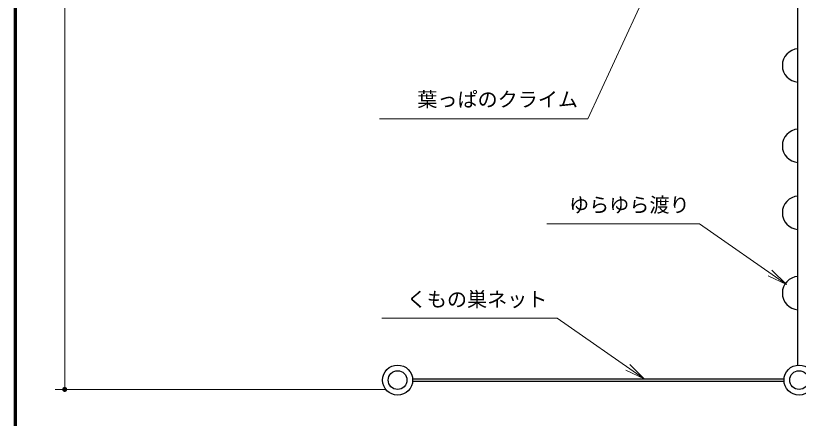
# Model space of a CAD drawing. Units: millimetres at full size, sheet at 1:60; details may follow other scales. Extents: x 900 to 24300, y 900 to 16920.
# Drawn here: x 900 to 6749, y 8910 to 11918 of the extents above; entities that cross this region are included whole.
import ezdxf
from ezdxf.enums import TextEntityAlignment as Align

# ---------------------------------------------------------------- set-up
doc = ezdxf.new("R2010")
doc.units = ezdxf.units.MM
doc.header["$LTSCALE"] = 60
for name, color, linetype, lineweight in [('D-STR-1', 1, 'Continuous', 25), ('D-STR-DIM', 7, 'Continuous', 13), ('D-STR-HTXT', 7, 'Continuous', 13), ('D-TTL', 7, 'Continuous', 70)]:
    doc.layers.add(name, color=color, linetype=linetype, lineweight=lineweight)
doc.styles.add('ＭＳ ゴシック', font='')
doc.styles.get('ＭＳ ゴシック').set_extended_font_data('MS Gothic')

# ---------------------------------------------------------------- blocks, each defined once
blk = doc.blocks.new('filled_dot')
at = {"color": 0, "linetype": 'Continuous', "lineweight": -2, "const_width": 1.25}
blk.add_lwpolyline([(-0.625, 0, 1), (0.625, 0, 1)], format="xyb", close=True, dxfattribs=at)
blk = doc.blocks.new('open_arrow')
at = {"color": 0, "linetype": 'Continuous', "lineweight": -2}
blk.add_lwpolyline([(7.5, 1.25), (0, 0), (7.5, -1.25)], dxfattribs=at)

msp = doc.modelspace()

# ---------------------------------------------------------------- linework, layer by layer
at = {"layer": 'D-STR-1'}
for p, q in [((6745.2, 9307.86), (6745.2, 12152.09)), ((3866.34, 9204.72), (6642.06, 9204.72)), ((3866.34, 9186.72), (6642.06, 9186.72))]:
    msp.add_line(p, q, dxfattribs=at)
for centre, radius in [((3754.2, 9195.72), 112.5), ((6754.2, 9195.72), 112.5), ((3754.2, 9195.72), 69.9), ((6754.2, 9195.72), 69.9)]:
    msp.add_circle(centre, radius, dxfattribs=at)
for centre in [(6754.2, 11545.72), (6754.2, 10945.72), (6754.2, 10445.72), (6754.2, 9845.72)]:
    msp.add_arc(centre, 125, 94.12887, 265.87113, dxfattribs=at)
at = {"layer": 'D-STR-DIM'}
for p, q in [((1266.68, 15540.27), (1266.68, 9125.82)), ((3658.2, 9125.82), (1194.68, 9125.82))]:
    msp.add_line(p, q, dxfattribs=at)
at = {"layer": 'D-STR-HTXT'}
for points in [[(5637.02, 12144.52), (5175.06, 11147.96), (5155.06, 11147.96), (3618.01, 11147.96), (4386.53, 11147.96)], [(6660.62, 9910.39), (6009.42, 10362.81), (5989.42, 10362.81), (4868.32, 10362.81), (5428.87, 10362.81)], [(5597.57, 9204.97), (4946.37, 9658.15), (4926.37, 9658.15), (3636.97, 9658.15), (4281.67, 9658.15)]]:
    msp.add_lwpolyline(points, dxfattribs=at)
at = {"layer": 'D-TTL'}
msp.add_lwpolyline([(900, 900), (900, 16920), (24300, 16920), (24300, 900)], close=True, dxfattribs=at)

# ---------------------------------------------------------------- block references
at = {"layer": 'D-STR-DIM', "xscale": 15, "yscale": 15, "rotation": 90}
msp.add_blockref('filled_dot', (1266.68, 9125.82), dxfattribs=at)
at = {"layer": 'D-STR-HTXT', "xscale": 20, "yscale": 20, "rotation": 145.2}
for p in [(6660.62, 9910.39), (5597.57, 9204.97)]:
    msp.add_blockref('open_arrow', p, dxfattribs=at)

# ---------------------------------------------------------------- texts
at = {"layer": 'D-STR-HTXT', "style": 'ＭＳ ゴシック'}
for s, p in [('葉っぱのクライム', (5101.79, 11292.22)), ('ゆらゆら渡り', (5936.15, 10504.4)), ('くもの巣ネット', (4873.1, 9798.98))]:
    msp.add_text(s, height=110, dxfattribs=at).set_placement(p, align=Align.MIDDLE_RIGHT)

doc.saveas('drawing.dxf')
